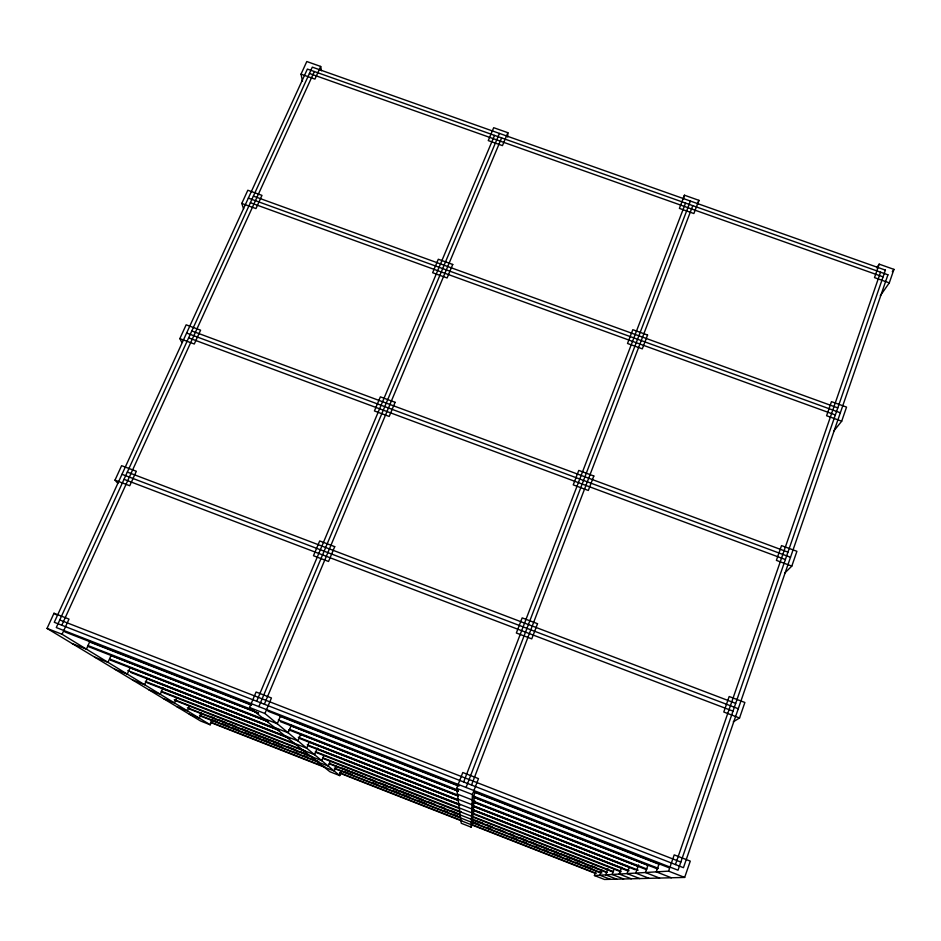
<?xml version="1.0" encoding="UTF-8"?>
<svg xmlns="http://www.w3.org/2000/svg" width="941" height="941" viewBox="0 0 941 941"><rect width="100%" height="100%" fill="white"/><g stroke="black" fill="none" stroke-linecap="round" stroke-linejoin="round"><path stroke-width="1.41" d="M471.17 827.163L472.417 794.533L478.475 778.63L462.784 772.514L456.691 788.393L461.243 823.269L471.17 827.163L473.088 822.116M507.646 136.998L507.869 132.705L493.696 127.694L488.261 140.585L502.459 145.62L507.869 132.705M683.154 199.316L684.448 195.21L698.916 200.339L697.54 204.409M594.418 875.518L604.475 879.47L684.66 877.424L690.271 861.133L674.215 854.875L668.581 871.143L594.418 875.518L596.253 870.401M739.532 718.007L744.872 702.48L729.169 696.516L723.794 712.008L739.532 718.007L733.262 721.829M791.816 566.106L796.909 551.308L781.524 545.604L776.396 560.377L791.816 566.106L784.806 572.987M841.689 421.215L846.547 407.1L831.479 401.642L826.586 415.734L841.689 421.215L833.62 431.213M880.305 295.721L889.304 282.865L893.95 269.373L879.176 264.15L876.789 267.75M879.176 264.15L874.507 277.619L889.304 282.865M675.415 864.567L880.541 272.184M659.17 863.544L656.265 871.872L671.356 877.765M648.149 864.661L645.397 872.507L659.594 878.071M629.317 867.143L627.035 873.589L639.751 878.565M638.586 864.92L635.716 873.083L649.125 878.329M621.636 867.249L619.225 874.06L631.293 878.788M601.722 869.86L599.817 875.201L610.321 879.317M607.91 868.649L605.698 874.848L616.684 879.153M613.991 869.284L612.144 874.471L623.648 878.976M473.899 812.953L471.465 819.34L460.149 814.906M473.441 816.682L471.359 822.175L460.549 817.941M471.265 824.775L473.252 819.517M698.916 200.339L693.882 213.536L679.39 208.396L684.448 195.21M475.311 791.781L472.206 799.932L457.444 794.157M474.958 797.015L472.029 804.708L458.114 799.262M474.911 800.956L471.864 808.966L458.702 803.814M474.123 806.449L471.723 812.777L315.423 751.612M474.135 809.519L471.582 816.223L459.714 811.565M463.666 781.971L685.542 203.08M466.077 787.488L690.412 201.068M471.523 785.041L692.776 205.644M339.76 775.607L264.939 713.513L271.443 697.975L256.093 692L249.565 707.503L329.973 771.773L339.76 775.607L341.759 770.632M336.36 765.868L334.267 771.044L210.972 722.629M323.798 755.647L321.763 760.669L310.636 756.305M330.479 760.681L328.291 766.092L201.433 716.407M317.282 748.142L314.6 754.717L302.931 750.153M309.236 741.955L306.695 748.166L161.24 691.235M300.638 734.356L297.944 740.896L285.029 735.85M291.31 725.276L288.193 732.816L274.56 727.475M280.583 715.772L277.277 723.747L262.821 718.089M256.67 701.233L494.531 135.386M258.881 706.62L499.424 133.422M264.35 704.233L501.624 137.904M210.208 724.782L62.082 634.281L68.999 619.107L53.99 613.261L47.05 628.412L200.562 720.994L210.208 724.782L212.29 719.877M201.48 713.019L199.292 718.112L189.259 714.172M189.717 705.55L187.424 710.867L176.955 706.75M176.602 698.01L174.461 702.939L163.511 698.645M163.075 687.8L160.252 694.258L148.784 689.765M147.278 678.602L144.596 684.695L132.563 679.978M130.117 667.698L127.282 674.109L114.602 669.157M111.285 654.96L107.992 662.335L94.629 657.1M89.924 641.35L86.407 649.149L72.257 643.62M61.788 625.224L314.341 71.528M320.693 66.446L314.929 79.091L301.026 74.151L306.801 61.53L320.693 66.446L321.469 70.775M114.99 480.133L121.612 465.677L136.327 471.276L129.729 485.744L114.99 480.133L117.813 483.345M179.837 338.619L186.153 324.821L200.586 330.173L194.293 343.994L179.837 338.619L181.907 342.512M241.778 203.432L247.824 190.247L261.974 195.375L255.964 208.584L241.778 203.432L243.601 208.867M892.303 271.761L893.95 269.373M309.424 73.457L883.07 276.866M253.388 196.104L837.796 407.888M248.342 198.116L840.348 412.781M250.377 202.703L835.349 414.946M191.788 330.95L787.935 552.144M186.612 333.055L790.511 557.272M188.635 337.854L785.382 559.542M127.317 472.088L735.686 703.362M121.989 474.299L738.273 708.738M124.012 479.31L733.004 711.125M59.765 619.966L680.837 862.062M64.835 631.893L251.623 704.809M268.009 711.208L459.279 785.864M474.276 791.722L668.898 867.696M89.371 641.88L251.318 705.103M279.9 716.266L458.161 785.853M474.487 792.228L659.665 864.508M47.05 628.412L62.082 634.281M249.565 707.503L264.939 713.513M456.691 788.393L472.417 794.533M668.581 871.143L684.66 877.424M87.76 645.467L253.87 710.349M278.371 719.912L458.091 790.111M473.064 795.968L658.324 868.331M87.619 646.302L258.552 713.078M280.418 721.629L458.079 791.028M473.111 796.898L657.618 868.978M111.144 655.618L258.34 713.125M289.675 725.358L458.243 791.216M474.593 797.603L648.173 865.414M109.638 658.994L267.809 720.83M289.605 729.346L458.255 795.263M473.252 801.132L646.914 869.013M130.599 667.887L268.291 721.712L110.415 660.1M301.026 734.509L458.255 795.968L288.711 729.804M474.64 802.367L637.998 866.238M473.264 801.944L646.479 869.66M127.811 670.557L277.83 729.228M298.309 737.238L458.349 799.838M473.37 805.708L638.163 870.166M146.702 678.367L278.63 729.969M309.93 742.214L458.361 800.273M473.347 806.131L628.847 866.955M130.952 672.497L279.465 730.592M299.908 738.591L458.385 800.579M473.382 806.449L635.187 869.743M145.361 681.413L286.876 736.803M307.295 744.79L459.878 804.496M472.147 809.307L629.07 870.719M162.511 688.33L286.629 736.909M316.635 748.648L459.773 804.661M473.405 810.001L621.977 868.143M146.831 682.637L289.687 738.544M308.742 746.001L459.902 805.167M472.159 809.966L627.612 870.801M472.253 813.012L620.884 871.213M162.452 692.294L297.627 745.225M315.376 752.177L459.996 808.813M472.276 813.612L620.931 871.825M174.285 699.622L305.084 750.859M322.787 757.787L461.243 811.907M472.335 816.376L613.497 871.672M175.261 700.527L306.26 751.847M322.622 758.27L460.114 812.13M472.358 816.917L612.297 871.742M210.078 716.383L214.16 717.983M219.606 720.112L226.416 722.782M229.145 723.852L235.956 726.523M241.402 728.652L248.201 731.322M250.929 732.392L257.74 735.05M260.457 736.121L279.524 743.59M287.699 746.789L295.862 750.001M299.944 751.6L305.402 753.729M342.218 768.162L349.052 770.844M351.793 771.914L365.473 777.278M369.578 778.877L375.047 781.03M380.529 783.171L387.363 785.853M390.103 786.923L396.937 789.605M399.678 790.675L422.932 799.791M428.414 801.932L435.248 804.614M440.729 806.766L444.834 808.366M450.304 810.519L457.138 813.2M474.899 820.152L483.062 823.351M487.156 824.951L492.602 827.092M498.048 829.221L504.846 831.891M510.293 834.032L514.386 835.632M519.832 837.761L526.631 840.431M529.36 841.501L536.17 844.171M538.887 845.23L548.427 848.97M551.144 850.029L557.954 852.699M560.671 853.769L583.82 862.838M591.995 866.038L596.076 867.637M187.435 707.75L311.777 756.482M329.515 763.433L460.196 814.647M472.429 819.435L606.757 872.084M189.541 709.067L312.953 757.434M329.256 763.821L460.196 815.141M472.453 819.94L607.004 872.672M212.925 720.124L217.006 721.723M222.452 723.864L229.263 726.534M231.992 727.593L238.802 730.263M244.248 732.404L251.059 735.074M253.788 736.144L260.598 738.814M263.315 739.873L270.126 742.543M272.855 743.613L282.394 747.354M294.651 752.165L298.732 753.765M304.178 755.894L308.272 757.505M313.718 759.634L317.799 761.234M345.076 771.926L351.91 774.608M372.424 782.653L377.894 784.794M383.363 786.935L387.457 788.546M392.926 790.687L399.76 793.369M402.501 794.439L409.335 797.121M417.545 800.332L425.744 803.555M443.517 810.519L447.622 812.13M453.091 814.271L457.185 815.882M472.206 821.764L478.993 824.434M487.144 827.621L491.226 829.221M511.61 837.208L517.044 839.337M522.478 841.477L526.548 843.065M534.7 846.265L538.781 847.865M544.216 849.994L548.285 851.593M553.72 853.722L560.518 856.381M565.953 858.521L570.023 860.109M575.457 862.25L579.538 863.838M584.973 865.979L591.771 868.637M199.457 715.195L319.328 762.186M334.326 768.068L460.243 817.435M472.535 822.258L601.934 872.977M335.302 768.903L460.302 817.905M472.558 822.716L599.546 872.507M210.513 722.041L324.974 766.927M339.972 772.808L461.702 820.54M471.241 824.292L596.288 873.33M339.513 773.043L595.347 873.377M53.99 613.261L56.342 614.802M301.026 74.151L302.508 81.302M885.399 270.126L678.026 870.202L56.295 627.553L312.306 67.14L885.399 270.126M887.928 274.807L683.448 867.696L54.272 622.295L307.389 69.069L887.928 274.807M537.534 623.707L531.759 638.868L516.35 632.999L522.161 617.872L537.534 623.707M593.83 476.005L588.325 490.461L573.234 484.862L578.774 470.418L593.83 476.005M647.573 335.031L642.303 348.84L627.518 343.477L632.811 329.691L647.573 335.031M334.725 546.65L328.538 561.459L313.471 555.731L319.693 540.946L334.725 546.65M395.102 402.313L389.186 416.44L374.424 410.958L380.364 396.843L395.102 402.313M452.75 264.468L447.104 277.971L432.637 272.725L438.306 259.234L452.75 264.468"/></g></svg>
